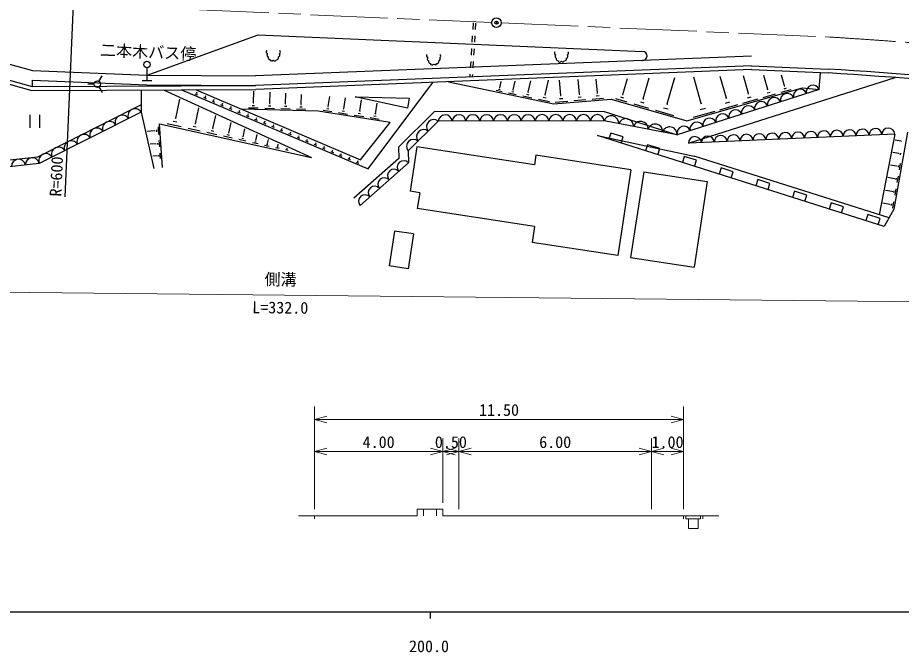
# Model space of a CAD drawing. Units: millimetres, scale not verified, with parts at other scales. Extents: x 40000 to 680000, y 20000 to 380000.
# Drawn here: x 203767 to 341420, y 198715 to 297578 of the extents above; entities that cross this region are included whole.
import ezdxf
from ezdxf.enums import TextEntityAlignment as Align

# ---------------------------------------------------------------- set-up
doc = ezdxf.new("R2010")
doc.units = ezdxf.units.MM
doc.header["$LTSCALE"] = 1000
doc.header["$PDMODE"] = 32
doc.header["$PDSIZE"] = 500
doc.linetypes.add('CHAIN', pattern=[18.5, 12, -1.5, 3.5, -1.5])
for name, color, linetype, lineweight in [('M-BGD', 7, 'Continuous', 25), ('M-BMK', 2, 'CHAIN', 13), ('M-BMK-SRVR', 3, 'Continuous', 25), ('M-STR-HTXT', 7, 'Continuous', 13), ('M-TTL-BAND', 7, 'Continuous', 25)]:
    doc.layers.add(name, color=color, linetype=linetype, lineweight=lineweight)
doc.styles.add('@ＭＳ ゴシック', font='')
doc.styles.add('ＭＳ ゴシック', font='')
doc.styles.get('@ＭＳ ゴシック').set_extended_font_data('@MS Gothic')
doc.styles.get('ＭＳ ゴシック').set_extended_font_data('MS Gothic')

msp = doc.modelspace()

# ---------------------------------------------------------------- linework, layer by layer
at = {"layer": 'M-BGD'}
for p, q in [((212411, 299631), (211122, 269659)), ((179461, 296642), (206069, 289365)), ((274707, 296753), (274646, 295755)), ((275107, 296736), (275045, 295738)), ((173247, 295235), (205966, 286249)), ((173322, 295837), (206046, 286850)), ((223949, 288625), (241234, 294888)), ((241234, 294888), (301142, 292311)), ((274584, 294757), (274522, 293759)), ((274983, 294739), (274922, 293741)), ((274460, 292761), (274398, 291762)), ((274860, 292743), (274798, 291745)), ((318076, 291582), (240807, 288495)), ((274336, 290764), (274274, 289766)), ((274736, 290747), (274674, 289749)), ((206069, 289365), (223949, 288625)), ((223913, 289786), (223913, 287786)), ((318073, 290081), (240831, 286995)), ((318072, 289481), (240868, 286396)), ((318072, 289481), (330005, 288967)), ((318073, 290081), (330037, 289567)), ((206020, 287865), (223912, 287125)), ((206020, 287865), (206046, 286850)), ((216431, 287653), (216931, 288519)), ((223163, 287786), (224663, 287786)), ((223949, 288625), (240807, 288495)), ((274213, 288768), (274185, 288328)), ((274612, 288751), (274587, 288344)), ((280949, 286331), (281240, 287708)), ((283306, 285968), (283684, 287763)), ((285955, 285561), (286432, 287825)), ((288386, 285474), (288180, 287858)), ((291271, 285676), (291077, 287923)), ((294066, 285872), (293883, 287986)), ((298025, 285614), (298745, 288106)), ((301213, 284939), (302150, 288182)), ((304940, 284150), (306130, 288271)), ((308263, 278006), (340451, 288248)), ((310259, 284225), (309089, 288334)), ((314162, 285049), (313200, 288427)), ((317591, 285772), (316811, 288508)), ((320601, 286406), (319982, 288579)), ((323244, 286964), (322767, 288641)), ((328647, 286381), (328807, 289019)), ((205966, 286249), (240868, 286396)), ((206046, 286850), (240866, 286996)), ((215681, 287220), (214681, 287220)), ((216431, 286787), (216931, 285921)), ((222984, 286321), (222999, 282875)), ((223912, 287125), (240831, 286995)), ((226485, 286335), (249513, 275819)), ((229300, 286347), (258352, 274018)), ((231565, 286357), (257194, 275428)), ((258352, 274018), (268463, 287498)), ((270884, 287595), (287273, 284138)), ((278688, 286446), (278919, 286397)), ((278824, 286659), (278882, 286647)), ((278853, 286653), (279065, 287659)), ((280913, 286338), (280985, 286323)), ((328647, 286381), (306512, 279338)), ((307982, 281506), (326017, 286642)), ((320540, 286389), (320661, 286424)), ((322681, 285951), (324257, 286400)), ((323160, 286514), (323554, 286626)), ((323195, 286950), (323294, 286978)), ((326017, 286642), (328647, 286381)), ((231378, 285737), (231790, 285562)), ((231576, 285774), (231679, 285730)), ((231658, 285861), (231684, 285850)), ((231671, 285855), (231738, 286012)), ((232710, 285172), (233120, 284998)), ((232907, 285209), (233010, 285165)), ((232989, 285295), (233015, 285284)), ((233002, 285290), (233068, 285444)), ((240493, 284303), (240539, 286144)), ((243039, 284230), (243083, 285981)), ((245514, 284138), (245555, 285797)), ((247928, 284048), (247966, 285618)), ((252147, 283724), (252393, 285289)), ((254554, 283394), (254824, 285109)), ((256338, 285246), (264746, 285045)), ((264494, 283484), (256338, 285246)), ((264746, 285045), (264494, 283484)), ((278293, 286288), (279218, 286093)), ((280250, 285875), (281404, 285632)), ((280744, 286072), (281032, 286012)), ((282451, 285411), (283863, 285113)), ((283055, 285652), (283408, 285578)), ((283262, 285978), (283350, 285959)), ((285652, 285180), (286078, 285091)), ((285902, 285572), (286008, 285550)), ((288183, 284962), (288674, 285005)), ((288324, 285469), (288447, 285479)), ((291078, 285189), (291545, 285229)), ((291213, 285671), (291329, 285681)), ((293253, 284906), (295032, 285059)), ((293882, 285408), (294327, 285446)), ((294010, 285867), (294121, 285877)), ((296869, 284976), (298663, 284457)), ((297672, 285230), (298120, 285100)), ((297969, 285630), (298082, 285597)), ((301143, 284959), (301284, 284918)), ((314074, 285024), (314250, 285074)), ((317464, 285101), (318051, 285268)), ((317517, 285751), (317664, 285792)), ((319908, 285162), (321845, 285714)), ((320497, 285853), (320981, 285991)), ((222994, 283992), (206831, 275855)), ((228388, 281889), (229053, 284894)), ((234040, 284607), (234450, 284433)), ((234237, 284644), (234340, 284601)), ((234319, 284730), (234345, 284719)), ((234332, 284725), (234397, 284878)), ((235370, 284043), (235778, 283870)), ((235566, 284080), (235668, 284037)), ((235648, 284166), (235673, 284155)), ((235660, 284160), (235725, 284311)), ((236975, 283602), (237001, 283591)), ((236988, 283596), (237051, 283746)), ((240291, 283922), (240677, 283912)), ((240445, 284305), (240542, 284302)), ((242839, 283854), (243221, 283844)), ((242992, 284232), (243087, 284229)), ((245322, 283777), (245688, 283768)), ((245468, 284139), (245560, 284137)), ((247744, 283702), (248094, 283693)), ((247884, 284050), (247971, 284047)), ((252105, 283731), (252188, 283718)), ((257052, 283042), (257325, 284777)), ((259492, 282622), (259749, 284254)), ((284924, 284889), (286626, 284530)), ((287273, 284138), (296199, 284909)), ((287489, 284408), (289452, 284577)), ((290417, 284661), (292287, 284822)), ((296199, 284909), (307982, 281506)), ((299765, 284139), (302013, 283490)), ((300770, 284458), (301332, 284295)), ((304853, 284175), (305026, 284124)), ((310154, 284196), (310363, 284255)), ((313155, 283239), (315972, 284041)), ((314011, 284244), (314715, 284445)), ((316751, 284263), (319099, 284932)), ((205684, 282430), (205684, 280430)), ((222999, 282875), (207120, 274881)), ((207184, 282430), (207184, 280430)), ((222999, 282875), (224973, 274108)), ((231446, 281048), (231999, 283548)), ((234194, 280292), (234647, 282339)), ((236698, 283479), (237105, 283306)), ((236894, 283516), (236995, 283473)), ((238025, 282916), (238431, 282744)), ((238220, 282953), (238322, 282910)), ((238301, 283038), (238327, 283027)), ((238314, 283033), (238377, 283180)), ((250598, 283031), (238675, 283325)), ((239351, 282353), (239756, 282182)), ((239546, 282390), (239647, 282347)), ((239627, 282475), (239652, 282464)), ((239639, 282470), (239701, 282616)), ((239701, 283550), (241247, 283511)), ((242258, 283487), (243783, 283449)), ((244764, 283425), (246227, 283389)), ((247209, 283364), (248612, 283330)), ((261775, 281268), (250598, 283031)), ((251373, 283162), (252709, 282951)), ((251927, 283417), (252261, 283364)), ((253725, 282791), (255158, 282565)), ((254319, 283064), (254677, 283008)), ((254509, 283401), (254599, 283387)), ((256175, 282405), (257689, 282166)), ((256803, 282694), (257181, 282634)), ((257004, 283050), (257099, 283035)), ((259254, 282289), (259616, 282232)), ((259447, 282629), (259537, 282615)), ((268669, 282936), (263077, 277429)), ((295146, 282985), (268669, 282936)), ((295146, 282985), (306512, 279338)), ((303149, 283162), (305927, 282359)), ((304392, 283555), (305086, 283355)), ((309060, 282073), (312411, 283027)), ((310078, 283268), (310916, 283507)), ((226307, 274259), (225854, 281054)), ((225854, 281054), (249513, 275819)), ((229235, 280562), (227061, 281043)), ((228540, 281286), (227996, 281406)), ((228456, 281874), (228320, 281904)), ((231504, 281035), (231388, 281061)), ((236664, 279613), (237027, 281252)), ((240676, 281791), (241079, 281620)), ((240870, 281828), (240971, 281785)), ((240951, 281912), (240976, 281902)), ((240963, 281907), (241024, 282051)), ((242000, 281229), (242402, 281059)), ((242193, 281266), (242294, 281223)), ((242273, 281350), (242299, 281340)), ((242286, 281345), (242346, 281487)), ((243608, 280783), (243667, 280924)), ((257194, 275428), (261775, 281268)), ((258656, 282013), (260100, 281786)), ((269285, 281437), (264593, 276817)), ((295149, 281485), (269285, 281437)), ((306512, 279338), (295149, 281485)), ((225091, 279943), (223930, 279865)), ((225088, 279979), (225093, 279906)), ((225373, 280108), (225393, 279816)), ((225636, 280565), (225714, 279398)), ((232170, 279913), (230310, 280324)), ((231576, 280532), (231111, 280635)), ((234809, 279329), (233231, 279678)), ((234304, 279854), (233910, 279941)), ((234244, 280281), (234145, 280303)), ((236706, 279604), (236623, 279622)), ((238884, 279002), (239166, 280275)), ((243322, 280668), (243723, 280498)), ((243515, 280704), (243615, 280662)), ((243595, 280789), (243620, 280778)), ((244643, 280107), (245043, 279938)), ((244836, 280144), (244936, 280101)), ((244916, 280228), (244941, 280217)), ((244928, 280222), (244987, 280361)), ((245964, 279547), (246362, 279378)), ((246155, 279583), (246255, 279541)), ((246235, 279667), (246260, 279656)), ((246247, 279662), (246306, 279799)), ((296172, 279603), (295870, 278650)), ((298078, 278999), (296172, 279603)), ((340407, 279436), (308263, 278006)), ((340407, 279436), (337956, 266886)), ((342385, 279765), (340262, 267730)), ((225777, 278446), (225844, 277443)), ((237180, 278804), (235856, 279097)), ((236757, 279245), (236426, 279318)), ((239311, 278333), (238215, 278575)), ((238961, 278698), (238687, 278758)), ((238919, 278994), (238850, 279010)), ((241227, 277909), (240335, 278106)), ((240942, 278206), (240719, 278255)), ((240907, 278447), (240852, 278459)), ((240880, 278453), (241089, 279398)), ((242673, 277960), (242816, 278608)), ((247283, 278987), (247680, 278818)), ((247474, 279023), (247573, 278981)), ((247553, 279107), (247578, 279096)), ((247566, 279102), (247623, 279237)), ((248600, 278428), (248997, 278260)), ((248791, 278464), (248890, 278422)), ((248870, 278547), (248895, 278537)), ((248883, 278542), (248940, 278676)), ((250199, 277983), (250255, 278115)), ((338767, 265055), (294088, 279214)), ((294088, 279214), (309153, 276014)), ((297776, 278045), (298078, 278999)), ((341396, 278330), (340477, 278492)), ((341401, 278359), (341391, 278301)), ((225309, 277911), (224383, 277849)), ((225307, 277942), (225312, 277880)), ((225552, 278053), (225568, 277803)), ((242948, 277528), (242241, 277684)), ((242722, 277763), (242545, 277802)), ((242695, 277955), (242651, 277965)), ((244496, 277185), (243954, 277305)), ((244323, 277366), (244187, 277396)), ((244302, 277513), (244268, 277520)), ((244285, 277516), (244370, 277899)), ((245887, 276878), (245493, 276965)), ((245761, 277009), (245663, 277030)), ((245746, 277115), (245721, 277120)), ((245733, 277118), (245765, 277262)), ((249917, 277869), (250312, 277701)), ((250107, 277905), (250206, 277863)), ((250186, 277988), (250211, 277978)), ((251233, 277311), (251627, 277143)), ((251422, 277347), (251521, 277305)), ((251501, 277429), (251526, 277419)), ((251513, 277424), (251569, 277555)), ((252547, 276753), (252940, 276586)), ((252736, 276789), (252835, 276747)), ((252815, 276871), (252839, 276861)), ((252827, 276866), (252882, 276995)), ((263077, 277429), (263123, 275622)), ((264593, 276817), (264641, 274959)), ((265966, 277456), (264909, 270536)), ((284254, 274662), (265966, 277456)), ((301891, 277790), (301589, 276837)), ((303798, 277186), (301891, 277790)), ((303496, 276233), (303798, 277186)), ((206831, 275855), (192795, 274278)), ((225512, 276032), (224803, 275985)), ((225510, 276059), (225513, 276005)), ((225717, 276152), (225731, 275940)), ((225908, 276485), (225964, 275636)), ((253861, 276196), (254252, 276029)), ((254049, 276231), (254147, 276190)), ((254127, 276314), (254152, 276303)), ((254140, 276308), (254194, 276435)), ((255173, 275639), (255563, 275473)), ((255361, 275674), (255458, 275633)), ((255439, 275756), (255463, 275746)), ((255451, 275751), (255504, 275876)), ((263123, 275622), (256124, 269465)), ((256761, 275194), (256814, 275318)), ((284481, 276144), (284254, 274662)), ((299308, 273879), (284481, 276144)), ((307611, 275978), (307309, 275024)), ((309518, 275374), (307611, 275978)), ((339514, 266392), (309153, 276014)), ((309215, 274420), (309518, 275374)), ((341046, 276399), (340101, 276565)), ((341052, 276428), (341041, 276369)), ((341306, 276476), (341263, 276237)), ((207120, 274881), (192049, 273188)), ((256484, 275082), (256873, 274917)), ((256671, 275118), (256768, 275076)), ((256749, 275200), (256773, 275189)), ((264641, 274959), (257115, 268339)), ((313331, 274165), (313029, 273212)), ((315237, 273561), (313331, 274165)), ((340693, 274449), (339721, 274621)), ((340699, 274480), (340688, 274419)), ((340957, 274528), (340914, 274285)), ((341264, 274849), (341093, 273879)), ((299308, 273879), (297269, 260534)), ((301286, 273577), (299246, 260231)), ((301286, 273577), (311171, 272066)), ((314935, 272608), (315237, 273561)), ((340337, 272482), (339338, 272659)), ((340606, 272562), (340562, 272315)), ((340918, 272889), (340744, 271901)), ((311171, 272066), (309132, 258721)), ((319050, 272353), (318748, 271399)), ((320957, 271748), (319050, 272353)), ((320655, 270795), (320957, 271748)), ((340342, 272513), (340332, 272452)), ((266392, 270310), (264909, 270536)), ((266392, 270310), (266014, 267839)), ((324770, 270540), (324468, 269587)), ((326677, 269936), (324770, 270540)), ((326374, 268983), (326677, 269936)), ((339977, 270498), (338952, 270679)), ((339983, 270529), (339972, 270466)), ((340251, 270579), (340207, 270327)), ((340569, 270912), (340392, 269906)), ((330490, 268727), (330188, 267774)), ((332396, 268123), (330490, 268727)), ((339615, 268495), (338561, 268681)), ((339620, 268527), (339609, 268463)), ((339893, 268578), (339848, 268321)), ((340217, 268916), (340036, 267892)), ((284302, 265044), (266014, 267839)), ((332094, 267170), (332396, 268123)), ((340262, 267730), (338767, 265055)), ((336209, 266915), (335907, 265962)), ((338116, 266311), (336209, 266915)), ((337814, 265357), (338116, 266311)), ((262444, 264338), (261613, 258901)), ((265410, 263884), (262444, 264338)), ((284302, 265044), (283924, 262573)), ((265410, 263884), (264579, 258448)), ((297269, 260534), (283924, 262573)), ((299246, 260231), (309132, 258721)), ((264579, 258448), (261613, 258901))]:
    msp.add_line(p, q, dxfattribs=at)
for centre in [(223913, 290286), (216181, 287220)]:
    msp.add_circle(centre, 500, dxfattribs=at)
for centre, radius, start, end in [((242787, 292226), 300, 131.69646, 250.31174), ((242899, 291733), 300, 135.42173, 248.97879), ((244308, 291743), 300, 284.47614, 41.84201), ((244402, 292214), 300, 295.5816, 51.83622), ((267761, 291621), 300, 131.69646, 250.31174), ((269376, 291609), 300, 295.5816, 51.83622), ((287663, 292054), 300, 131.69646, 250.31174), ((289278, 292043), 300, 295.5816, 51.83622), ((301112, 291607), 704, 267.53689, 87.53689), ((243073, 291348), 300, 159.44719, 269.02338), ((243354, 291138), 300, 197.56364, 321.14954), ((243812, 291149), 300, 221.4806, 335.92433), ((244111, 291325), 300, 265.11616, 25.19228), ((267874, 291128), 300, 135.42173, 248.97879), ((268047, 290742), 300, 159.44719, 269.02338), ((269086, 290720), 300, 265.11616, 25.19228), ((269282, 291138), 300, 284.47614, 41.84201), ((287775, 291561), 300, 135.42173, 248.97879), ((287949, 291176), 300, 159.44719, 269.02338), ((288229, 290967), 300, 197.56364, 321.14954), ((288688, 290977), 300, 221.4806, 335.92433), ((288987, 291154), 300, 265.11616, 25.19228), ((289184, 291572), 300, 284.47614, 41.84201), ((268328, 290533), 300, 197.56364, 321.14954), ((268786, 290543), 300, 221.4806, 335.92433), ((269547, -665594), 957074, 84.4702, 86.37633), ((269547, -665594), 956474, 84.47363, 86.37597), ((325646, 285368), 1057, 20.67891, 194.62252), ((327658, 286008), 1057, 20.67891, 194.62252), ((321621, 284087), 1057, 20.67891, 194.62252), ((323633, 284727), 1057, 20.67891, 194.62252), ((317596, 282806), 1057, 20.67891, 194.62252), ((319609, 283447), 1057, 20.67891, 194.62252), ((220071, 281277), 1117, 32.43073, 201.0142), ((222056, 282276), 1117, 32.43073, 201.0142), ((270363, 281362), 1080, 4.22718, 175.98386), ((272518, 281366), 1080, 4.22718, 175.98386), ((274673, 281369), 1080, 4.22718, 175.98386), ((276829, 281373), 1080, 4.22718, 175.98386), ((278984, 281377), 1080, 4.22718, 175.98386), ((281139, 281381), 1080, 4.22718, 175.98386), ((283294, 281385), 1080, 4.22718, 175.98386), ((285450, 281389), 1080, 4.22718, 175.98386), ((287605, 281393), 1080, 4.22718, 175.98386), ((289760, 281397), 1080, 4.22718, 175.98386), ((291916, 281401), 1080, 4.22718, 175.98386), ((294071, 281405), 1080, 4.22718, 175.98386), ((296256, 281116), 1167, 357.00494, 161.59748), ((313572, 281526), 1057, 20.67891, 194.62252), ((315584, 282166), 1057, 20.67891, 194.62252), ((218087, 280278), 1117, 32.43073, 201.0142), ((268571, 280598), 1102, 49.63474, 219.48606), ((298529, 280687), 1167, 357.00494, 161.59748), ((300801, 280258), 1167, 357.00494, 161.59748), ((303074, 279828), 1167, 357.00494, 161.59748), ((309547, 280245), 1057, 20.67891, 194.62252), ((311560, 280886), 1057, 20.67891, 194.62252), ((216102, 279278), 1117, 32.43073, 201.0142), ((267007, 279058), 1102, 49.63474, 219.48606), ((305346, 279399), 1167, 357.00494, 161.59748), ((307535, 279605), 1057, 20.67891, 194.62252), ((319313, 278492), 1006, 2.86013, 182.23529), ((321322, 278582), 1006, 2.86013, 182.23529), ((323330, 278671), 1006, 2.86013, 182.23529), ((325339, 278761), 1006, 2.86013, 182.23529), ((327348, 278850), 1006, 2.86013, 182.23529), ((329357, 278939), 1006, 2.86013, 182.23529), ((331366, 279029), 1006, 2.86013, 182.23529), ((333375, 279118), 1006, 2.86013, 182.23529), ((335384, 279208), 1006, 2.86013, 182.23529), ((337393, 279297), 1006, 2.86013, 182.23529), ((339402, 279386), 1006, 2.86013, 182.23529), ((212132, 277280), 1117, 32.43073, 201.0142), ((214117, 278279), 1117, 32.43073, 201.0142), ((265443, 277518), 1102, 49.63474, 219.48606), ((309268, 278045), 1006, 2.86013, 182.23529), ((311277, 278135), 1006, 2.86013, 182.23529), ((313286, 278224), 1006, 2.86013, 182.23529), ((315295, 278314), 1006, 2.86013, 182.23529), ((317304, 278403), 1006, 2.86013, 182.23529), ((210148, 276281), 1117, 32.43073, 201.0142), ((203900, 274435), 1086, 10.80671, 182.01485), ((206053, 274677), 1086, 10.80671, 182.01485), ((208163, 275282), 1117, 32.43073, 201.0142), ((262385, 272971), 1002, 41.47395, 221.20526), ((263890, 274296), 1002, 41.47395, 221.20526), ((260879, 271647), 1002, 41.47395, 221.20526), ((259374, 270323), 1002, 41.47395, 221.20526), ((257869, 268999), 1002, 41.47395, 221.20526)]:
    msp.add_arc(centre, radius, start, end, dxfattribs=at)
at = {"layer": 'M-BMK'}
for p, q in [((212411, 299631), (277601, 296827)), ((279099, 296762), (330302, 294560))]:
    msp.add_line(p, q, dxfattribs=at)
msp.add_arc((269547, -665594), 962074, 83.56541, 86.37935, dxfattribs=at)
at = {"layer": 'M-BMK-SRVR'}
msp.add_circle((278350, 296795), 750, dxfattribs=at)
msp.add_point((278350, 296795), dxfattribs=at)
at = {"layer": 'M-STR-HTXT'}
for p, q in [((85287, 256001), (404102, 252674)), ((250000, 221000), (250000, 237000)), ((307500, 221000), (307500, 237000)), ((251932, 235518), (250000, 235000)), ((307500, 235000), (305568, 235518)), ((250000, 235000), (307500, 235000)), ((250000, 235000), (251932, 234482)), ((305568, 234482), (307500, 235000)), ((270000, 222000), (270000, 232000)), ((272500, 221000), (272500, 232000)), ((302500, 221000), (302500, 232000)), ((251932, 230518), (250000, 230000)), ((250000, 230000), (270000, 230000)), ((250000, 230000), (251932, 229482)), ((270000, 230000), (268068, 230518)), ((268068, 229482), (270000, 230000)), ((271932, 230518), (270000, 230000)), ((270000, 230000), (272500, 230000)), ((270000, 230000), (271932, 229482)), ((272500, 230000), (270568, 230518)), ((270568, 229482), (272500, 230000)), ((274432, 230518), (272500, 230000)), ((272500, 230000), (302500, 230000)), ((272500, 230000), (274432, 229482)), ((302500, 230000), (300568, 230518)), ((300568, 229482), (302500, 230000)), ((304432, 230518), (302500, 230000)), ((302500, 230000), (307500, 230000)), ((302500, 230000), (304432, 229482)), ((307500, 230000), (305568, 230518)), ((305568, 229482), (307500, 230000)), ((266000, 220000), (266000, 221000)), ((266000, 221000), (270000, 221000)), ((267000, 220000), (267000, 221000)), ((269000, 220000), (269000, 221000)), ((270000, 220000), (270000, 221000)), ((250000, 220000), (247500, 220000)), ((250000, 220000), (266000, 220000)), ((250000, 220000), (250000, 219500)), ((270000, 220000), (272500, 220000)), ((272500, 220000), (302500, 220000)), ((302500, 220000), (307500, 220000)), ((307500, 220000), (310500, 220000)), ((307500, 220000), (307500, 219500)), ((307875, 220000), (307875, 219500)), ((307875, 219500), (310125, 219500)), ((308250, 219500), (308250, 218000)), ((309750, 219500), (309750, 218000)), ((310125, 220000), (310125, 219500)), ((310500, 220000), (310500, 219500)), ((310500, 220000), (313000, 220000)), ((308250, 218000), (309750, 218000))]:
    msp.add_line(p, q, dxfattribs=at)
at = {"layer": 'M-TTL-BAND'}
for p, q in [((40000, 205000), (579000, 205000)), ((268000, 205000), (268000, 204000))]:
    msp.add_line(p, q, dxfattribs=at)

# ---------------------------------------------------------------- texts
at = {"layer": 'M-BGD', "style": 'ＭＳ ゴシック'}
msp.add_text('二本木バス停', height=1833, rotation=357.537, dxfattribs=at).set_placement((224041, 290769), align=Align.BOTTOM_CENTER)
msp.add_text('R=600', height=1833, rotation=87.537, dxfattribs=at).set_placement((211122, 269659), align=Align.BOTTOM_LEFT)
at = {"layer": 'M-STR-HTXT', "style": 'ＭＳ ゴシック'}
msp.add_text('側溝', height=1833, rotation=359.402, dxfattribs=at).set_placement((244705, 255338), align=Align.BOTTOM_CENTER)
at = {"layer": 'M-STR-HTXT', "style": '@ＭＳ ゴシック'}
msp.add_text('L=332.0', height=1833, rotation=359.402, dxfattribs=at).set_placement((244684, 253338), align=Align.TOP_CENTER)
at = {"layer": 'M-STR-HTXT', "style": 'ＭＳ ゴシック'}
for s, p in [('11.50', (278750, 235000)), ('4.00', (260000, 230000)), ('0.50', (271250, 230000)), ('6.00', (287500, 230000)), ('1.00', (305000, 230000))]:
    msp.add_text(s, height=1833, dxfattribs=at).set_placement(p, align=Align.BOTTOM_CENTER)
at = {"layer": 'M-TTL-BAND', "style": 'ＭＳ ゴシック'}
msp.add_text('200.0', height=1833, dxfattribs=at).set_placement((267844, 198195), align=Align.BOTTOM_CENTER)

doc.saveas('drawing.dxf')
